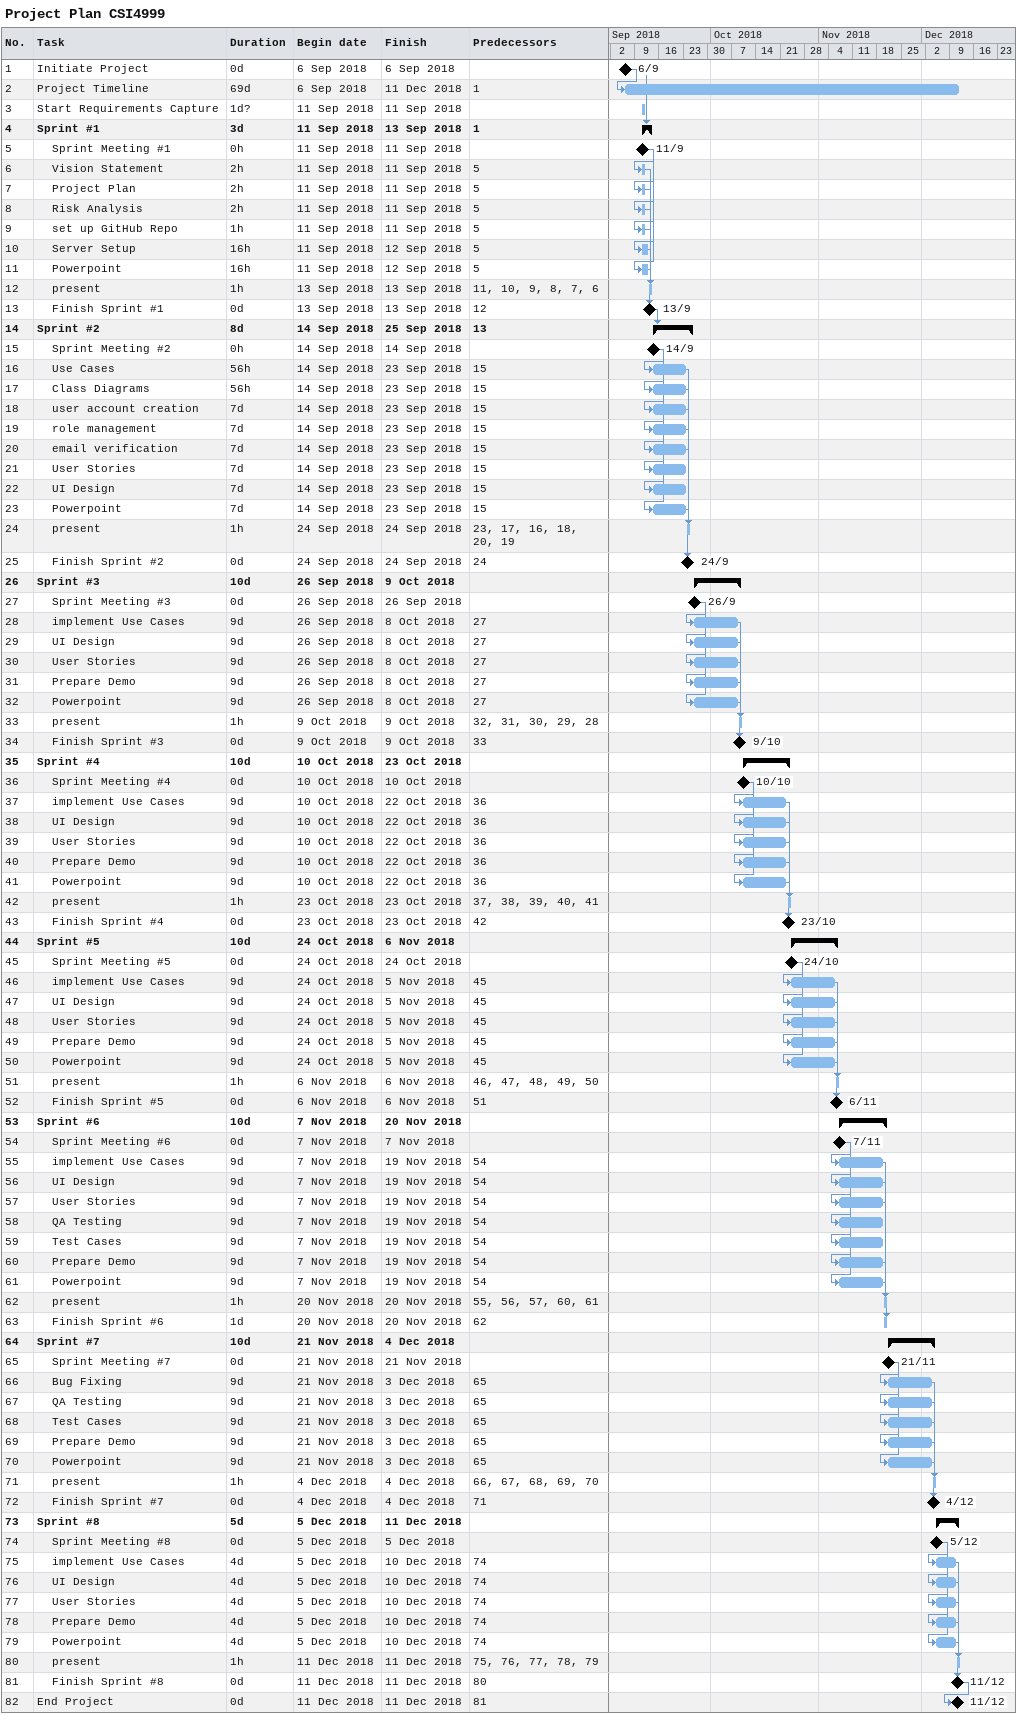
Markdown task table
Project Plan CSI4999

| ID | Level | Task | Duration | Start | Finish | Predecessors |
|---|---|---|---|---|---|---|
| 1 | 1 | Initiate Project | 0d | 2018-09-06 | 2018-09-06 |  |
| 2 | 1 | Project Timeline | 69d | 2018-09-06 | 2018-12-11 | 1 |
| 3 | 1 | Start Requirements Capture | 1d? | 2018-09-11 | 2018-09-11 |  |
| 4 | 1 | **Sprint #1** | 3d | 2018-09-11 | 2018-09-13 | 1 |
| 5 | 2 | Sprint Meeting #1 | 0h | 2018-09-11 | 2018-09-11 |  |
| 6 | 2 | Vision Statement | 2h | 2018-09-11 | 2018-09-11 | 5 |
| 7 | 2 | Project Plan | 2h | 2018-09-11 | 2018-09-11 | 5 |
| 8 | 2 | Risk Analysis | 2h | 2018-09-11 | 2018-09-11 | 5 |
| 9 | 2 | set up GitHub Repo | 1h | 2018-09-11 | 2018-09-11 | 5 |
| 10 | 2 | Server Setup | 16h | 2018-09-11 | 2018-09-12 | 5 |
| 11 | 2 | Powerpoint | 16h | 2018-09-11 | 2018-09-12 | 5 |
| 12 | 2 | present | 1h | 2018-09-13 | 2018-09-13 | 11, 10, 9, 8, 7, 6 |
| 13 | 2 | Finish Sprint #1 | 0d | 2018-09-13 | 2018-09-13 | 12 |
| 14 | 1 | **Sprint #2** | 8d | 2018-09-14 | 2018-09-25 | 13 |
| 15 | 2 | Sprint Meeting #2 | 0h | 2018-09-14 | 2018-09-14 |  |
| 16 | 2 | Use Cases | 56h | 2018-09-14 | 2018-09-23 | 15 |
| 17 | 2 | Class Diagrams | 56h | 2018-09-14 | 2018-09-23 | 15 |
| 18 | 2 | user account creation | 7d | 2018-09-14 | 2018-09-23 | 15 |
| 19 | 2 | role management | 7d | 2018-09-14 | 2018-09-23 | 15 |
| 20 | 2 | email verification | 7d | 2018-09-14 | 2018-09-23 | 15 |
| 21 | 2 | User Stories | 7d | 2018-09-14 | 2018-09-23 | 15 |
| 22 | 2 | UI Design | 7d | 2018-09-14 | 2018-09-23 | 15 |
| 23 | 2 | Powerpoint | 7d | 2018-09-14 | 2018-09-23 | 15 |
| 24 | 2 | present | 1h | 2018-09-24 | 2018-09-24 | 23, 17, 16, 18, 20, 19 |
| 25 | 2 | Finish Sprint #2 | 0d | 2018-09-24 | 2018-09-24 | 24 |
| 26 | 1 | **Sprint #3** | 10d | 2018-09-26 | 2018-10-09 |  |
| 27 | 2 | Sprint Meeting #3 | 0d | 2018-09-26 | 2018-09-26 |  |
| 28 | 2 | implement Use Cases | 9d | 2018-09-26 | 2018-10-08 | 27 |
| 29 | 2 | UI Design | 9d | 2018-09-26 | 2018-10-08 | 27 |
| 30 | 2 | User Stories | 9d | 2018-09-26 | 2018-10-08 | 27 |
| 31 | 2 | Prepare Demo | 9d | 2018-09-26 | 2018-10-08 | 27 |
| 32 | 2 | Powerpoint | 9d | 2018-09-26 | 2018-10-08 | 27 |
| 33 | 2 | present | 1h | 2018-10-09 | 2018-10-09 | 32, 31, 30, 29, 28 |
| 34 | 2 | Finish Sprint #3 | 0d | 2018-10-09 | 2018-10-09 | 33 |
| 35 | 1 | **Sprint #4** | 10d | 2018-10-10 | 2018-10-23 |  |
| 36 | 2 | Sprint Meeting #4 | 0d | 2018-10-10 | 2018-10-10 |  |
| 37 | 2 | implement Use Cases | 9d | 2018-10-10 | 2018-10-22 | 36 |
| 38 | 2 | UI Design | 9d | 2018-10-10 | 2018-10-22 | 36 |
| 39 | 2 | User Stories | 9d | 2018-10-10 | 2018-10-22 | 36 |
| 40 | 2 | Prepare Demo | 9d | 2018-10-10 | 2018-10-22 | 36 |
| 41 | 2 | Powerpoint | 9d | 2018-10-10 | 2018-10-22 | 36 |
| 42 | 2 | present | 1h | 2018-10-23 | 2018-10-23 | 37, 38, 39, 40, 41 |
| 43 | 2 | Finish Sprint #4 | 0d | 2018-10-23 | 2018-10-23 | 42 |
| 44 | 1 | **Sprint #5** | 10d | 2018-10-24 | 2018-11-06 |  |
| 45 | 2 | Sprint Meeting #5 | 0d | 2018-10-24 | 2018-10-24 |  |
| 46 | 2 | implement Use Cases | 9d | 2018-10-24 | 2018-11-05 | 45 |
| 47 | 2 | UI Design | 9d | 2018-10-24 | 2018-11-05 | 45 |
| 48 | 2 | User Stories | 9d | 2018-10-24 | 2018-11-05 | 45 |
| 49 | 2 | Prepare Demo | 9d | 2018-10-24 | 2018-11-05 | 45 |
| 50 | 2 | Powerpoint | 9d | 2018-10-24 | 2018-11-05 | 45 |
| 51 | 2 | present | 1h | 2018-11-06 | 2018-11-06 | 46, 47, 48, 49, 50 |
| 52 | 2 | Finish Sprint #5 | 0d | 2018-11-06 | 2018-11-06 | 51 |
| 53 | 1 | **Sprint #6** | 10d | 2018-11-07 | 2018-11-20 |  |
| 54 | 2 | Sprint Meeting #6 | 0d | 2018-11-07 | 2018-11-07 |  |
| 55 | 2 | implement Use Cases | 9d | 2018-11-07 | 2018-11-19 | 54 |
| 56 | 2 | UI Design | 9d | 2018-11-07 | 2018-11-19 | 54 |
| 57 | 2 | User Stories | 9d | 2018-11-07 | 2018-11-19 | 54 |
| 58 | 2 | QA Testing | 9d | 2018-11-07 | 2018-11-19 | 54 |
| 59 | 2 | Test Cases | 9d | 2018-11-07 | 2018-11-19 | 54 |
| 60 | 2 | Prepare Demo | 9d | 2018-11-07 | 2018-11-19 | 54 |
| 61 | 2 | Powerpoint | 9d | 2018-11-07 | 2018-11-19 | 54 |
| 62 | 2 | present | 1h | 2018-11-20 | 2018-11-20 | 55, 56, 57, 60, 61 |
| 63 | 2 | Finish Sprint #6 | 1d | 2018-11-20 | 2018-11-20 | 62 |
| 64 | 1 | **Sprint #7** | 10d | 2018-11-21 | 2018-12-04 |  |
| 65 | 2 | Sprint Meeting #7 | 0d | 2018-11-21 | 2018-11-21 |  |
| 66 | 2 | Bug Fixing | 9d | 2018-11-21 | 2018-12-03 | 65 |
| 67 | 2 | QA Testing | 9d | 2018-11-21 | 2018-12-03 | 65 |
| 68 | 2 | Test Cases | 9d | 2018-11-21 | 2018-12-03 | 65 |
| 69 | 2 | Prepare Demo | 9d | 2018-11-21 | 2018-12-03 | 65 |
| 70 | 2 | Powerpoint | 9d | 2018-11-21 | 2018-12-03 | 65 |
| 71 | 2 | present | 1h | 2018-12-04 | 2018-12-04 | 66, 67, 68, 69, 70 |
| 72 | 2 | Finish Sprint #7 | 0d | 2018-12-04 | 2018-12-04 | 71 |
| 73 | 1 | **Sprint #8** | 5d | 2018-12-05 | 2018-12-11 |  |
| 74 | 2 | Sprint Meeting #8 | 0d | 2018-12-05 | 2018-12-05 |  |
| 75 | 2 | implement Use Cases | 4d | 2018-12-05 | 2018-12-10 | 74 |
| 76 | 2 | UI Design | 4d | 2018-12-05 | 2018-12-10 | 74 |
| 77 | 2 | User Stories | 4d | 2018-12-05 | 2018-12-10 | 74 |
| 78 | 2 | Prepare Demo | 4d | 2018-12-05 | 2018-12-10 | 74 |
| 79 | 2 | Powerpoint | 4d | 2018-12-05 | 2018-12-10 | 74 |
| 80 | 2 | present | 1h | 2018-12-11 | 2018-12-11 | 75, 76, 77, 78, 79 |
| 81 | 2 | Finish Sprint #8 | 0d | 2018-12-11 | 2018-12-11 | 80 |
| 82 | 1 | End Project | 0d | 2018-12-11 | 2018-12-11 | 81 |
